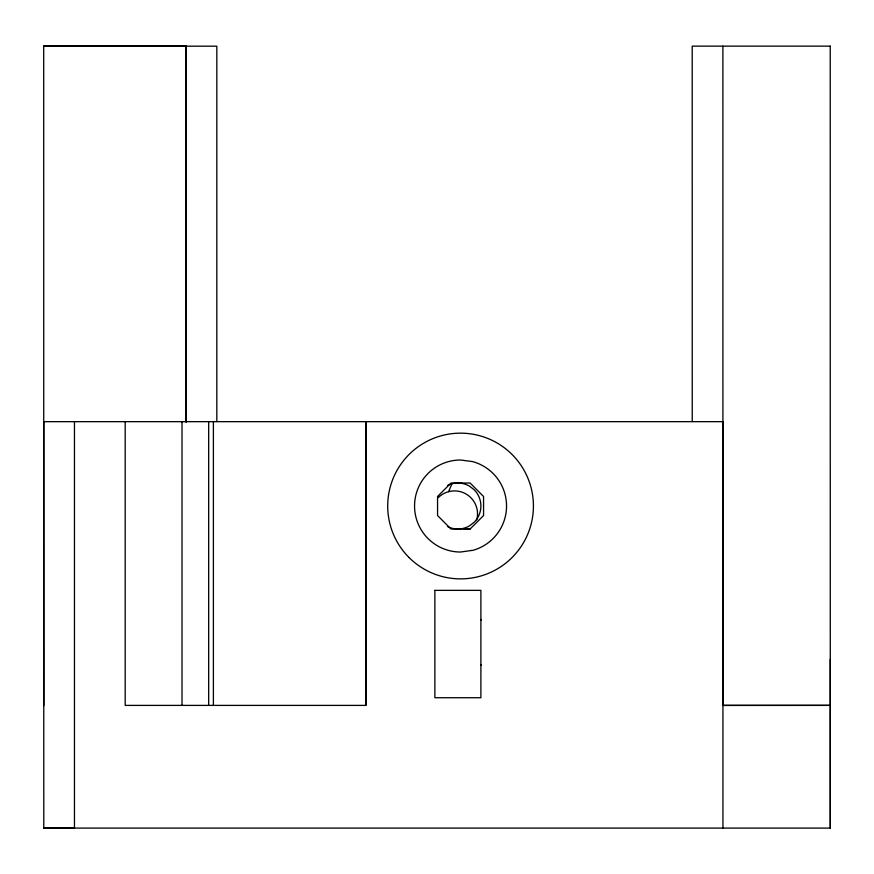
<?xml version="1.0" encoding="UTF-8"?>
<svg xmlns="http://www.w3.org/2000/svg" width="874" height="874" viewBox="0 0 874 874"><rect width="100%" height="100%" fill="white"/><g stroke="black" fill="none" stroke-linecap="round" stroke-linejoin="round"><path stroke-width="1.31" d="M125.19 421.661L125.19 705.394L365.867 705.394L365.867 421.672L365.867 705.394M182.011 705.394L182.011 421.661M186.14 421.126L186.162 46.18M208.678 705.394L208.678 421.661M213.387 705.394L213.387 421.661M216.818 421.497L216.839 46.18L43.766 46.18M480.897 665.42L480.897 664.644M480.897 620.201L480.897 619.415M722.907 705.405L830.267 705.373L722.929 705.394L722.929 421.661L43.776 421.672L43.809 705.591M722.885 46.169L722.94 828.082M448.581 491.68L451.934 483.792M470.092 529.021L483.562 515.54L483.562 496.487L470.092 483.005L451.028 483.005L437.557 496.487L437.557 515.54L451.028 529.021L470.245 528.857L463.843 529.021M186.162 422.328L186.129 45.885L43.7 45.896L43.787 828.115L74.465 828.093L74.465 421.661M830.224 46.147L830.289 828.093L43.809 828.093M830.245 46.136L692.208 46.136L692.241 421.476M434.881 590.365L480.897 590.365L480.897 697.725L434.881 697.725L434.881 590.365M186.096 45.885L186.14 91.89M830.267 659.346L830.3 828.082M186.14 174.68L186.162 245.463M447.433 526.509A23.008 23.008 0 0 0 469.393 525.94L474.156 522.281A23.008 23.008 0 0 0 474.156 489.746L469.393 486.086A23.008 23.008 0 0 0 447.433 485.518M438.267 497.634A23.008 23.008 0 0 1 476.756 519.855M471.654 550.456L460.554 552.029A46.016 46.016 0 0 1 414.549 506.013A46.016 46.016 0 0 1 460.554 460.008L472.463 461.57A46.016 46.016 0 0 1 472.463 550.456L471.654 550.456M409.043 557.525A72.848 72.848 0 0 0 530.933 524.87A72.848 72.848 0 0 0 441.709 435.645A72.848 72.848 0 0 0 409.043 557.525"/></g></svg>
